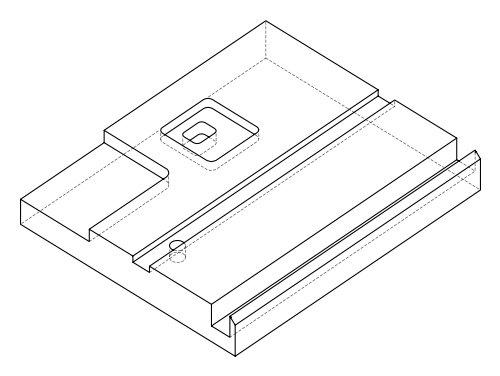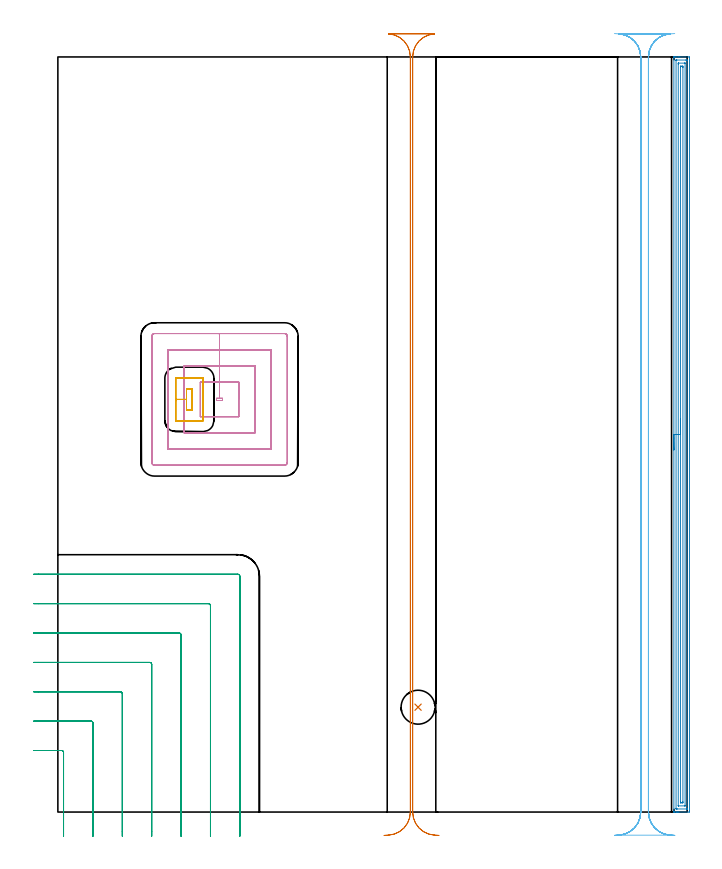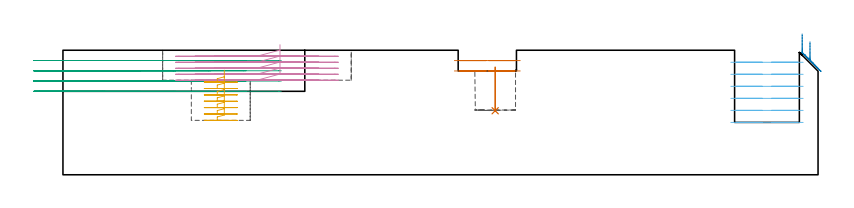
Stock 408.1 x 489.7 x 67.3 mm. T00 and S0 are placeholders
(PLAN: 7 operations, 4 tool changes, 57.9 min)
(1 INDEXABLE_INSERT_DRILL_BLIND_HOLE_FROM_SOLID | STEP1POCKET | NXT0302_015 | 0.1 min | 12308 mm3)
(2 AREA_MILL | FG_CHAMFER_SURFACE | UGT0205_001 | 15.89 min | 31260 mm3)
(3 MILL_CORNER_NOTCH_RECTANGULAR | CORNER_NOTCH_RECTANGULAR | UGT0201_109 | Follow Part, ap 6.35, ae 75% | 11.41 min | 483380 mm3)
(4 MILL_RECTANGULAR_POCKET | POCKET_RECTANGULAR_STRAIGHT | UGT0201_132 | Follow Part, ap 3.5, ae 75% | 10.04 min | 163036 mm3)
(5 MILL_RECTANGULAR_POCKET_1 | POCKET_RECTANGULAR_STRAIGHT_1 | UGT0201_132 | Follow Part, ap 3.5, ae 75% | 2.59 min | 27901 mm3)
(6 MILL_RECTANGULAR_SLOT | SLOT_RECTANGULAR | UGT0201_018 | Follow Part, ap 7.5, ae 75% | 13.46 min | 668072 mm3)
(7 MILL_RECTANGULAR_SLOT_1 | SLOT_RECTANGULAR_1 | UGT0201_018 | Follow Part, ap 7.5, ae 75% | 4.45 min | 168505 mm3)
(TOOL NXT0302_015 | Index. Insert Drill 22mm [880-D2200L25-03] | D22 PA176 FL66 Z2)
(TOOL UGT0205_001 | Chamfer Mill 20 x 3 x 45 deg. | D20 FL50 Z2)
(TOOL UGT0201_109 | End Mill 25.4 mm | D25.4 FL25 Z2)
(TOOL UGT0201_132 | Carbide End Mill 14.0 | D14 FL30 Z4)
(TOOL UGT0201_018 | End mill 30 mm | D30 FL50 Z4)
(OP 1 INDEXABLE_INSERT_DRILL_BLIND_HOLE_FROM_SOLID)
G17 G21 G94 G90
T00 M6
G54
G17 G0 G90 X233.6 Y68. S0 M3
G43 Z77.3 H1
G94 G81 G98 Z34.6 F250. R58.1
G80
M5
M2
(OP 2 AREA_MILL)
G17 G21 G94 G90
T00 M6
G54
G17 G0 G90 X399.501 Y234.85 S1061 M3
G43 Z77.3 H0
Z76.099
G94 G1 Y234.888 Z75.227 F250.
Y235.002 Z74.362
Y235.191 Z73.511
Y235.453 Z72.679
Y235.787 Z71.873
Y236.19 Z71.099
Y236.658 Z70.363
Y237.19 Z69.671
Y237.779 Z69.028
Y238.422 Z68.438
Y239.114 Z67.907
Y239.85 Z67.439
Y240.624 Z67.036
Y241.43 Z66.702
Y242.262 Z66.44
Y243.114 Z66.251
Y243.978 Z66.137
Y244.85 Z66.099
X399.502 Y489.532 Z66.098
X399.5 Y489.609 Z66.096
X399.507 Y489.69 Z66.084
X399.535 Y489.698 Z66.056
X399.555 Y489.7 Z66.037
X399.939 Z65.661
X400.318 Z65.281
X400.984 Z64.611
X402.208 Z63.389
X402.767 Z62.827
X403.379 Z62.216
X409.288 Y489.699 Z56.309
X409.592 Y489.69 Z56.006
X409.599 Y489.387 Z55.999
X409.6 Y0.613 Z56.
X409.598 Y0.311 Z56.001
X409.592 Y0.01 Z56.006
X409.287 Y0. Z56.31
X402.767 Z62.827
X402.208 Z63.389
X401.875 Z63.721
X401.317 Z64.28
X400.984 Z64.611
X399.942 Z65.657
X399.555 Z66.037
X399.5 Z66.09
X399.499 Y0.004 Z66.091
X399.5 Y0.166 Z66.1
X399.501 Y244.85 Z66.099
X400.915 Z64.685
X400.917 Y487.436 Z64.683
X400.92 Y487.571 Z64.68
X400.923 Y487.66 Z64.677
X400.928 Y487.692 Z64.672
X400.935 Y487.693 Z64.665
X400.984 Y487.696 Z64.616
X401.477 Y487.7 Z64.123
X407.225 Z58.375
X407.719 Y487.699 Z57.881
X408.116 Y487.692 Z57.484
X408.167 Y487.69 Z57.433
X408.179 Y487.51 Z57.421
X408.184 Y487.371 Z57.416
X408.185 Y487.301 Z57.415
Y2.259
X408.182 Y2.12 Z57.418
X408.179 Y2.029 Z57.421
X408.173 Y2.009 Z57.427
X408.165 Y2.007 Z57.435
X408.116 Y2.004 Z57.484
X407.623 Y2. Z57.977
X401.875 Z63.725
X401.381 Y2.001 Z64.219
X400.984 Y2.008 Z64.616
X400.933 Y2.01 Z64.667
X400.921 Y2.19 Z64.679
X400.916 Y2.329 Z64.684
X400.915 Y2.399 Z64.685
Y244.85
X402.33 Z63.27
X402.331 Y485.059 Z63.269
X402.333 Y485.515 Z63.267
X402.335 Y485.624 Z63.265
X402.337 Y485.674 Z63.263
X402.348 Y485.69 Z63.252
X402.397 Y485.693 Z63.203
X402.583 Y485.699 Z63.017
X406.518 Z59.082
X406.641 Y485.698 Z58.959
X406.739 Y485.693 Z58.861
X406.766 Y485.69 Z58.834
X406.767 Y485.685 Z58.833
X406.769 Y485.661 Z58.831
X406.771 Y485.515 Z58.829
Y4.185
X406.77 Y4.075 Z58.83
X406.767 Y4.022 Z58.833
X406.766 Y4.015 Z58.834
X406.754 Y4.01 Z58.846
X406.703 Y4.005 Z58.897
X406.517 Y4.001 Z59.083
X402.582 Y4. Z63.018
X402.459 Y4.002 Z63.141
X402.361 Y4.007 Z63.239
X402.334 Y4.01 Z63.266
X402.333 Y4.015 Z63.267
X402.331 Y4.039 Z63.269
X402.329 Y4.185 Z63.271
X402.33 Y244.85 Z63.27
X403.744 Z61.856
X403.745 Y482.836 Z61.855
X403.749 Y483.638 Z61.851
X403.752 Y483.687 Z61.848
X403.796 Y483.691 Z61.804
X403.903 Y483.696 Z61.697
X404.119 Y483.699 Z61.481
X404.55 Y483.7 Z61.05
X404.994 Y483.699 Z60.606
X405.201 Y483.697 Z60.399
X405.305 Y483.694 Z60.295
X405.35 Y483.69 Z60.25
X405.351 Y483.654 Z60.249
X405.357 Y482.92 Z60.243
Y482.836
Y6.864
X405.353 Y6.06 Z60.247
X405.351 Y6.011 Z60.249
X405.305 Y6.007 Z60.295
X405.197 Y6.003 Z60.403
X404.981 Y6.001 Z60.619
X404.55 Y6. Z61.05
X404.106 Y6.001 Z61.494
X403.899 Y6.002 Z61.701
X403.795 Y6.006 Z61.805
X403.75 Y6.01 Z61.85
X403.749 Y6.046 Z61.851
X403.743 Y6.78 Z61.857
Y6.864
X403.744 Y244.85 Z61.856
Y245.722 Z61.894
Y246.586 Z62.008
Y247.438 Z62.197
Y248.27 Z62.459
Y249.076 Z62.793
Y249.85 Z63.196
Y250.586 Z63.665
Y251.278 Z64.196
Y251.921 Z64.785
Y252.51 Z65.428
Y253.042 Z66.12
Y253.51 Z66.856
Y253.913 Z67.63
Y254.247 Z68.436
Y254.509 Z69.268
Y254.698 Z70.12
Y254.812 Z70.985
Y254.85 Z71.856
G0 Z77.3
M5
M2
(OP 3 MILL_CORNER_NOTCH_RECTANGULAR)
G17 G21 G94 G90
T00 M6
G54
G17 G0 G90 X3.7 Y-15.7 S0 M3
G43 Z77.3 H0
Z61.75
G94 G1 Y-12.7 F250.
Y38.639 F500.
G3 X2.439 Y39.9 R1.27
G1 X-12.7
X-15.7 F250.
G0 Z77.3
X22.75 Y-15.7
Z61.75
G1 Y-12.7
Y57.688 F500.
G3 X21.488 Y58.95 R1.27
G1 X-12.7
X-15.7 F250.
G0 Z77.3
X41.8 Y-15.7
Z61.75
G1 Y-12.7
Y76.738 F500.
G3 X40.538 Y78. R1.27
G1 X-12.7
X-15.7 F250.
G0 Z77.3
X60.85 Y-15.7
Z61.75
G1 Y-12.7
Y95.787 F500.
G3 X59.587 Y97.05 R1.27
G1 X-12.7
X-15.7 F250.
G0 Z77.3
X79.9 Y-15.7
Z61.75
G1 Y-12.7
Y114.837 F500.
G3 X78.637 Y116.1 R1.27
G1 X-12.7
X-15.7 F250.
G0 Z77.3
X98.95 Y-15.7
Z61.75
G1 Y-12.7
Y133.886 F500.
G3 X97.686 Y135.15 R1.27
G1 X-12.7
X-15.7 F250.
G0 Z77.3
X118. Y-15.7
Z61.75
G1 Y-12.7
Y152.936 F500.
G3 X116.736 Y154.2 R1.27
G1 X-12.7
X-15.7 F250.
G0 Z77.3
X3.7 Y-15.7
Z56.2
G1 Y-12.7
Y38.639 F500.
G3 X2.439 Y39.9 R1.27
G1 X-12.7
X-15.7 F250.
G0 Z77.3
X22.75 Y-15.7
Z56.2
G1 Y-12.7
Y57.688 F500.
G3 X21.488 Y58.95 R1.27
G1 X-12.7
X-15.7 F250.
G0 Z77.3
X41.8 Y-15.7
Z56.2
G1 Y-12.7
Y76.738 F500.
G3 X40.538 Y78. R1.27
G1 X-12.7
X-15.7 F250.
G0 Z77.3
X60.85 Y-15.7
Z56.2
G1 Y-12.7
Y95.787 F500.
G3 X59.587 Y97.05 R1.27
G1 X-12.7
X-15.7 F250.
G0 Z77.3
X79.9 Y-15.7
Z56.2
G1 Y-12.7
Y114.837 F500.
G3 X78.637 Y116.1 R1.27
G1 X-12.7
X-15.7 F250.
G0 Z77.3
X98.95 Y-15.7
Z56.2
G1 Y-12.7
Y133.886 F500.
G3 X97.686 Y135.15 R1.27
G1 X-12.7
X-15.7 F250.
G0 Z77.3
X118. Y-15.7
Z56.2
G1 Y-12.7
Y152.936 F500.
G3 X116.736 Y154.2 R1.27
G1 X-12.7
X-15.7 F250.
G0 Z77.3
X3.7 Y-15.7
Z50.65
G1 Y-12.7
Y38.639 F500.
G3 X2.439 Y39.9 R1.27
G1 X-12.7
X-15.7 F250.
G0 Z77.3
X22.75 Y-15.7
Z50.65
G1 Y-12.7
Y57.688 F500.
G3 X21.488 Y58.95 R1.27
G1 X-12.7
X-15.7 F250.
G0 Z77.3
X41.8 Y-15.7
Z50.65
G1 Y-12.7
Y76.738 F500.
G3 X40.538 Y78. R1.27
G1 X-12.7
X-15.7 F250.
G0 Z77.3
X60.85 Y-15.7
Z50.65
G1 Y-12.7
Y95.787 F500.
G3 X59.587 Y97.05 R1.27
G1 X-12.7
X-15.7 F250.
G0 Z77.3
X79.9 Y-15.7
Z50.65
G1 Y-12.7
Y114.837 F500.
G3 X78.637 Y116.1 R1.27
G1 X-12.7
X-15.7 F250.
G0 Z77.3
X98.95 Y-15.7
Z50.65
G1 Y-12.7
Y133.886 F500.
G3 X97.686 Y135.15 R1.27
G1 X-12.7
X-15.7 F250.
G0 Z77.3
X118. Y-15.7
Z50.65
G1 Y-12.7
Y152.936 F500.
G3 X116.736 Y154.2 R1.27
G1 X-12.7
X-15.7 F250.
G0 Z77.3
X3.7 Y-15.7
Z45.1
G1 Y-12.7
Y38.639 F500.
G3 X2.439 Y39.9 R1.27
G1 X-12.7
X-15.7 F250.
G0 Z77.3
X22.75 Y-15.7
Z45.1
G1 Y-12.7
Y57.688 F500.
G3 X21.488 Y58.95 R1.27
G1 X-12.7
X-15.7 F250.
G0 Z77.3
X41.8 Y-15.7
Z45.1
G1 Y-12.7
Y76.738 F500.
G3 X40.538 Y78. R1.27
G1 X-12.7
X-15.7 F250.
G0 Z77.3
X60.85 Y-15.7
Z45.1
G1 Y-12.7
Y95.787 F500.
G3 X59.587 Y97.05 R1.27
G1 X-12.7
X-15.7 F250.
G0 Z77.3
X79.9 Y-15.7
Z45.1
G1 Y-12.7
Y114.837 F500.
G3 X78.637 Y116.1 R1.27
G1 X-12.7
X-15.7 F250.
G0 Z77.3
X98.95 Y-15.7
Z45.1
G1 Y-12.7
Y133.886 F500.
G3 X97.686 Y135.15 R1.27
G1 X-12.7
X-15.7 F250.
G0 Z77.3
X118. Y-15.7
Z45.1
G1 Y-12.7
Y152.936 F500.
G3 X116.736 Y154.2 R1.27
G1 X-12.7
X-15.7 F250.
G0 Z77.3
M5
M2
(OP 4 MILL_RECTANGULAR_POCKET)
G17 G21 G94 G90
T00 M6
G54
G17 G0 G90 X117.3 Y267.962 S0 M3
G43 Z77.3 H0
Z70.3
G94 G1 Y278.8 Z67.396 F250.
X104.85 Z64.06
Y268.3
X102.9 F500.
Y266.9
X106.8
Y268.3
X104.85
Y278.8
X92.4
Y256.4
X117.3
Y278.8
X104.85
Y289.3
X81.9
Y245.9
X127.8
Y289.3
X104.85
Y299.8
X71.4
Y235.4
X138.3
Y299.8
X104.85
Y310.3
X62.7
G3 X60.9 Y308.5 R1.8
G1 Y226.7
G3 X62.7 Y224.9 R1.8
G1 X147.
G3 X148.8 Y226.7 R1.8
G1 Y308.5
G3 X147. Y310.3 R1.8
G1 X104.85
X103.85
G0 X117.3 Y267.962 Z67.06
G1 Y278.8 Z64.156 F250.
X104.85 Z60.82
Y268.3
X102.9 F500.
Y266.9
X106.8
Y268.3
X104.85
Y278.8
X92.4
Y256.4
X117.3
Y278.8
X104.85
Y289.3
X81.9
Y245.9
X127.8
Y289.3
X104.85
Y299.8
X71.4
Y235.4
X138.3
Y299.8
X104.85
Y310.3
X62.7
G3 X60.9 Y308.5 R1.8
G1 Y226.7
G3 X62.7 Y224.9 R1.8
G1 X147.
G3 X148.8 Y226.7 R1.8
G1 Y308.5
G3 X147. Y310.3 R1.8
G1 X104.85
X103.85
G0 X117.3 Y267.962 Z63.82
G1 Y278.8 Z60.916 F250.
X104.85 Z57.58
Y268.3
X102.9 F500.
Y266.9
X106.8
Y268.3
X104.85
Y278.8
X92.4
Y256.4
X117.3
Y278.8
X104.85
Y289.3
X81.9
Y245.9
X127.8
Y289.3
X104.85
Y299.8
X71.4
Y235.4
X138.3
Y299.8
X104.85
Y310.3
X62.7
G3 X60.9 Y308.5 R1.8
G1 Y226.7
G3 X62.7 Y224.9 R1.8
G1 X147.
G3 X148.8 Y226.7 R1.8
G1 Y308.5
G3 X147. Y310.3 R1.8
G1 X104.85
X103.85
G0 X117.3 Y267.962 Z60.58
G1 Y278.8 Z57.676 F250.
X104.85 Z54.34
Y268.3
X102.9 F500.
Y266.9
X106.8
Y268.3
X104.85
Y278.8
X92.4
Y256.4
X117.3
Y278.8
X104.85
Y289.3
X81.9
Y245.9
X127.8
Y289.3
X104.85
Y299.8
X71.4
Y235.4
X138.3
Y299.8
X104.85
Y310.3
X62.7
G3 X60.9 Y308.5 R1.8
G1 Y226.7
G3 X62.7 Y224.9 R1.8
G1 X147.
G3 X148.8 Y226.7 R1.8
G1 Y308.5
G3 X147. Y310.3 R1.8
G1 X104.85
X103.85
G0 X117.3 Y267.962 Z57.34
G1 Y278.8 Z54.436 F250.
X104.85 Z51.1
Y268.3
X102.9 F500.
Y266.9
X106.8
Y268.3
X104.85
Y278.8
X92.4
Y256.4
X117.3
Y278.8
X104.85
Y289.3
X81.9
Y245.9
X127.8
Y289.3
X104.85
Y299.8
X71.4
Y235.4
X138.3
Y299.8
X104.85
Y310.3
X62.7
G3 X60.9 Y308.5 R1.8
G1 Y226.7
G3 X62.7 Y224.9 R1.8
G1 X147.
G3 X148.8 Y226.7 R1.8
G1 Y308.5
G3 X147. Y310.3 R1.8
G1 X104.85
X103.85
G0 Z77.3
M5
M2
(OP 5 MILL_RECTANGULAR_POCKET_1)
G17 G21 G94 G90
T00 M6
G54
G17 G0 G90 X87.2 Y261.145 S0 M3
G43 Z77.3 H0
Z56.518
G94 G1 Y274.5 Z52.94 F250.
X83.4 Z51.922
Y267.6 Z50.073
Y260.7 F500.
X87.2
Y274.5
X83.4
Y267.6
X76.4
Y253.9
G3 X76.6 Y253.7 R0.2
G1 X94.
G3 X94.2 Y253.9 R0.2
G1 Y281.3
G3 X94. Y281.5 R0.2
G1 X76.6
G3 X76.4 Y281.3 R0.2
G1 Y267.6
Y266.6
G0 X87.2 Y261.145 Z53.073
G1 Y274.5 Z49.494 F250.
X83.4 Z48.476
Y267.6 Z46.627
Y260.7 F500.
X87.2
Y274.5
X83.4
Y267.6
X76.4
Y253.9
G3 X76.6 Y253.7 R0.2
G1 X94.
G3 X94.2 Y253.9 R0.2
G1 Y281.3
G3 X94. Y281.5 R0.2
G1 X76.6
G3 X76.4 Y281.3 R0.2
G1 Y267.6
Y266.6
G0 X87.2 Y261.145 Z49.627
G1 Y274.5 Z46.049 F250.
X83.4 Z45.031
Y267.6 Z43.182
Y260.7 F500.
X87.2
Y274.5
X83.4
Y267.6
X76.4
Y253.9
G3 X76.6 Y253.7 R0.2
G1 X94.
G3 X94.2 Y253.9 R0.2
G1 Y281.3
G3 X94. Y281.5 R0.2
G1 X76.6
G3 X76.4 Y281.3 R0.2
G1 Y267.6
Y266.6
G0 X87.2 Y261.145 Z46.182
G1 Y274.5 Z42.603 F250.
X83.4 Z41.585
Y267.6 Z39.736
Y260.7 F500.
X87.2
Y274.5
X83.4
Y267.6
X76.4
Y253.9
G3 X76.6 Y253.7 R0.2
G1 X94.
G3 X94.2 Y253.9 R0.2
G1 Y281.3
G3 X94. Y281.5 R0.2
G1 X76.6
G3 X76.4 Y281.3 R0.2
G1 Y267.6
Y266.6
G0 X87.2 Y261.145 Z42.736
G1 Y274.5 Z39.158 F250.
X83.4 Z38.14
Y267.6 Z36.291
Y260.7 F500.
X87.2
Y274.5
X83.4
Y267.6
X76.4
Y253.9
G3 X76.6 Y253.7 R0.2
G1 X94.
G3 X94.2 Y253.9 R0.2
G1 Y281.3
G3 X94. Y281.5 R0.2
G1 X76.6
G3 X76.4 Y281.3 R0.2
G1 Y267.6
Y266.6
G0 X87.2 Y261.145 Z39.291
G1 Y274.5 Z35.713 F250.
X83.4 Z34.694
Y267.6 Z32.845
Y260.7 F500.
X87.2
Y274.5
X83.4
Y267.6
X76.4
Y253.9
G3 X76.6 Y253.7 R0.2
G1 X94.
G3 X94.2 Y253.9 R0.2
G1 Y281.3
G3 X94. Y281.5 R0.2
G1 X76.6
G3 X76.4 Y281.3 R0.2
G1 Y267.6
Y266.6
G0 X87.2 Y261.145 Z35.845
G1 Y274.5 Z32.267 F250.
X83.4 Z31.249
Y267.6 Z29.4
Y260.7 F500.
X87.2
Y274.5
X83.4
Y267.6
X76.4
Y253.9
G3 X76.6 Y253.7 R0.2
G1 X94.
G3 X94.2 Y253.9 R0.2
G1 Y281.3
G3 X94. Y281.5 R0.2
G1 X76.6
G3 X76.4 Y281.3 R0.2
G1 Y267.6
Y266.6
G0 Z77.3
M5
M2
(OP 6 MILL_RECTANGULAR_SLOT)
G17 G21 G94 G90
T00 M6
G54
G17 G0 G90 X360.954 Y504.86 S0 M3
G43 Z77.3 H0
Z60.8
G94 G1 X363.948 Y504.67 F250.
G2 X378. Y489.7 R15. F500.
G1 Y0.
G2 X363.948 Y-14.97 R15.
G1 Y-15.
X397.052
Y-14.97
G2 X383. Y0. R15.
G1 Y489.7
G2 X397.052 Y504.67 R15.
G1 X400.046 Y504.86 F250.
G0 Z77.3
Y-15.16
Z54.3
G1 X397.052 Y-14.97
G2 X383. Y0. R15. F500.
G1 Y489.7
G2 X397.052 Y504.67 R15.
G1 Y504.7
X363.948
Y504.67
G2 X378. Y489.7 R15.
G1 Y0.
G2 X363.948 Y-14.97 R15.
G1 X360.954 Y-15.16 F250.
G0 X400.046 Z47.8
G1 X397.052 Y-14.97
G2 X383. Y0. R15. F500.
G1 Y489.7
G2 X397.052 Y504.67 R15.
G1 Y504.7
X363.948
Y504.67
G2 X378. Y489.7 R15.
G1 Y0.
G2 X363.948 Y-14.97 R15.
G1 X360.954 Y-15.16 F250.
G0 X400.046 Z41.3
G1 X397.052 Y-14.97
G2 X383. Y0. R15. F500.
G1 Y489.7
G2 X397.052 Y504.67 R15.
G1 Y504.7
X363.948
Y504.67
G2 X378. Y489.7 R15.
G1 Y0.
G2 X363.948 Y-14.97 R15.
G1 X360.954 Y-15.16 F250.
G0 X400.046 Z34.8
G1 X397.052 Y-14.97
G2 X383. Y0. R15. F500.
G1 Y489.7
G2 X397.052 Y504.67 R15.
G1 Y504.7
X363.948
Y504.67
G2 X378. Y489.7 R15.
G1 Y0.
G2 X363.948 Y-14.97 R15.
G1 X360.954 Y-15.16 F250.
G0 X400.046 Z28.3
G1 X397.052 Y-14.97
G2 X383. Y0. R15. F500.
G1 Y489.7
G2 X397.052 Y504.67 R15.
G1 Y504.7
X363.948
Y504.67
G2 X378. Y489.7 R15.
G1 Y0.
G2 X363.948 Y-14.97 R15.
G1 X360.954 Y-15.16 F250.
G0 Z77.3
M5
M2
(OP 7 MILL_RECTANGULAR_SLOT_1)
G17 G21 G94 G90
T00 M6
G54
G17 G0 G90 X247.146 Y-15.16 S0 M3
G43 Z77.3 H0
Z61.7
G94 G1 X244.152 Y-14.97 F250.
G2 X230.1 Y0. R15. F500.
G1 Y489.7
G2 X244.152 Y504.67 R15.
G1 Y504.7
X214.548
Y504.67
G2 X228.6 Y489.7 R15.
G1 Y0.
G2 X214.548 Y-14.97 R15.
G1 X211.554 Y-15.16 F250.
G0 X247.146 Z56.1
G1 X244.152 Y-14.97
G2 X230.1 Y0. R15. F500.
G1 Y489.7
G2 X244.152 Y504.67 R15.
G1 Y504.7
X214.548
Y504.67
G2 X228.6 Y489.7 R15.
G1 Y0.
G2 X214.548 Y-14.97 R15.
G1 X211.554 Y-15.16 F250.
G0 Z77.3
M5
M2
